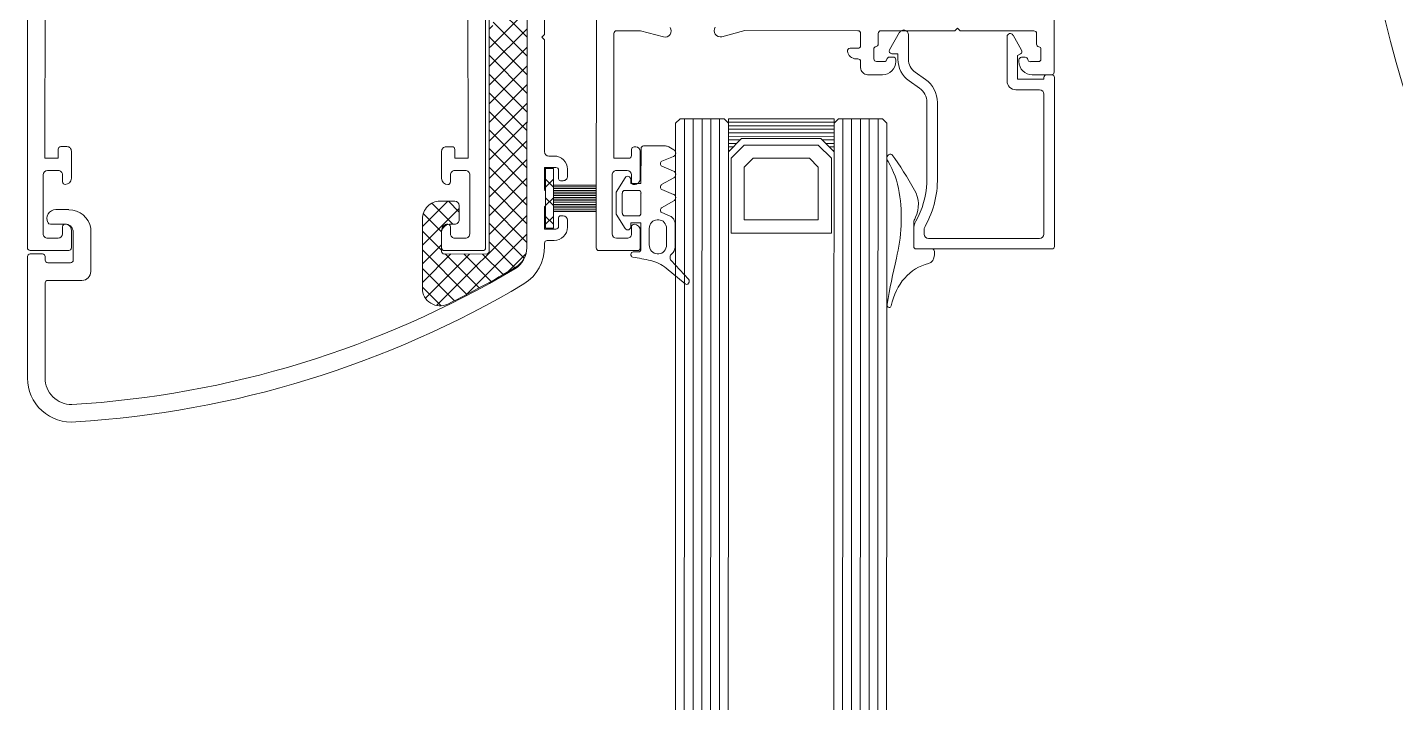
# Model space of a CAD drawing. Header units: centimetres. Extents: x 118932 to 154602, y -32682 to -23521.
# Drawn here: x 140821.23 to 140836.78, y -27695.3 to -27687.63 of the extents above; entities that cross this region are included whole.
import ezdxf

# ---------------------------------------------------------------- set-up
doc = ezdxf.new("R2010")
doc.units = ezdxf.units.CM
doc.header["$LTSCALE"] = 50
doc.header["$MEASUREMENT"] = 0
doc.layers.add('GEN_02_TF_Pencere', color=7, linetype='Continuous', lineweight=9, true_color=0x6093ac)

# ---------------------------------------------------------------- blocks, each defined once
blk = doc.blocks.new('P4_')
at = {"layer": 'GEN_02_TF_Pencere', "extrusion": (0, 0, -1)}
for p, q in [((108047.828, 6102.821, 0), (108039.888, 6102.825, 0)), ((108047.828, 6102.821, 0), (108047.828, 6102.821, 0)), ((108047.858, 6102.795, 0), (108047.858, 6102.735, 0)), ((108047.858, 6102.571, 0), (108047.858, 6102.791, 0)), ((108049.808, 6102.825, 0), (108047.888, 6102.825, 0)), ((108049.808, 6102.825, 0), (108049.808, 6102.825, 0)), ((108049.838, 6101.255, 0), (108049.838, 6102.795, 0)), ((108047.388, 6102.621, 0), (108047.509, 6102.621, 0)), ((108047.568, 6102.671, 0), (108047.678, 6102.671, 0)), ((108047.708, 6102.641, 0), (108047.708, 6102.551, 0)), ((108047.888, 6102.705, 0), (108047.908, 6102.705, 0)), ((108047.908, 6102.705, 0), (108047.908, 6102.405, 0)), ((108048.028, 6102.385, 0), (108048.028, 6102.655, 0)), ((108048.078, 6102.705, 0), (108049.668, 6102.705, 0)), ((108049.718, 6102.655, 0), (108049.718, 6101.395, 0)), ((108047.358, 6101.751, 0), (108047.358, 6102.591, 0)), ((108047.658, 6102.492, 0), (108047.658, 6102.451, 0)), ((108047.577, 6102.451, 0), (108047.406, 6102.353, 0)), ((108047.638, 6102.405, 0), (108047.618, 6102.44, 0)), ((108047.908, 6102.405, 0), (108047.638, 6102.405, 0)), ((108047.688, 6102.421, 0), (108047.708, 6102.421, 0)), ((108047.424, 6102.285, 0), (108047.928, 6102.285, 0)), ((108047.328, 6101.721, 0), (108047.358, 6101.751, 0)), ((108047.358, 6101.691, 0), (108047.328, 6101.721, 0)), ((108047.357, 6100.851, 0), (108047.358, 6101.691, 0)), ((108048.988, 6101.494, 0), (108048.172, 6101.494, 0)), ((108047.91, 6101.358, 0), (108047.829, 6101.242, 0)), ((108047.928, 6101.173, 0), (108048.009, 6101.289, 0)), ((108048.172, 6101.374, 0), (108049.086, 6101.374, 0)), ((108049.668, 6101.345, 0), (108049.616, 6101.345, 0)), ((108049.619, 6101.225, 0), (108049.808, 6101.225, 0)), ((108047.682, 6101.165, 0), (108047.403, 6101.165, 0)), ((108047.375, 6101.063, 0), (108047.573, 6100.949, 0)), ((108047.618, 6100.975, 0), (108047.618, 6101.045, 0)), ((108047.618, 6101.045, 0), (108047.682, 6101.045, 0)), ((108047.657, 6100.991, 0), (108047.657, 6100.95, 0)), ((108047.707, 6101.021, 0), (108047.687, 6101.021, 0)), ((108047.508, 6100.821, 0), (108047.387, 6100.821, 0)), ((108047.677, 6100.771, 0), (108047.567, 6100.771, 0)), ((108047.707, 6100.891, 0), (108047.707, 6100.801, 0)), ((108047.857, 6100.701, 0), (108047.857, 6100.871, 0)), ((108047.387, 6100.621, 0), (108047.527, 6100.621, 0)), ((108047.707, 6100.621, 0), (108047.777, 6100.621, 0)), ((108047.356, 6099.305, 0), (108047.357, 6100.591, 0)), ((108047.557, 6100.591, 0), (108047.557, 6100.501, 0)), ((108047.677, 6100.57, 0), (108047.677, 6100.591, 0)), ((108047.426, 6099.044, 0), (108047.356, 6099.305, 0)), ((108047.358, 6098.118, 0), (108047.428, 6098.379, 0)), ((108047.358, 6097.847, 0), (108047.358, 6098.118, 0)), ((108049.038, 6098.117, 0), (108048.728, 6098.117, 0)), ((108049.828, 6098.117, 0), (108049.628, 6098.117, 0)), ((108048.678, 6098.067, 0), (108048.678, 6098.047, 0)), ((108048.708, 6098.017, 0), (108048.778, 6098.017, 0)), ((108048.808, 6097.987, 0), (108048.808, 6097.817, 0)), ((108048.948, 6097.847, 0), (108048.948, 6097.967, 0)), ((108048.998, 6098.017, 0), (108049.078, 6098.017, 0)), ((108049.588, 6098.017, 0), (108049.668, 6098.017, 0)), ((108049.718, 6097.967, 0), (108049.718, 6097.847, 0)), ((108049.858, 6097.647, 0), (108049.858, 6098.087, 0)), ((108048.808, 6097.817, 0), (108047.388, 6097.817, 0)), ((108049.668, 6097.797, 0), (108048.998, 6097.797, 0)), ((108039.888, 6097.617, 0), (108049.828, 6097.617, 0)), ((108048.933, 6097.289, 0), (108049.013, 6097.289, 0)), ((108049.043, 6097.189, 0), (108048.943, 6097.189, 0)), ((108049.063, 6097.239, 0), (108049.063, 6097.209, 0)), ((108049.463, 6097.209, 0), (108049.463, 6097.239, 0)), ((108049.583, 6097.189, 0), (108049.483, 6097.189, 0)), ((108049.513, 6097.289, 0), (108049.593, 6097.289, 0)), ((108046.131, 6097.029, 0), (108047.402, 6097.029, 0)), ((108047.402, 6097.029, 0), (108047.432, 6096.999, 0)), ((108047.432, 6096.999, 0), (108047.462, 6097.029, 0)), ((108047.462, 6097.029, 0), (108048.733, 6097.029, 0)), ((108048.783, 6097.079, 0), (108048.783, 6097.139, 0)), ((108048.913, 6097.159, 0), (108048.913, 6097.029, 0)), ((108048.913, 6097.029, 0), (108049.165, 6097.029, 0)), ((108049.183, 6097.039, 0), (108049.343, 6097.039, 0)), ((108049.36, 6097.029, 0), (108049.613, 6097.029, 0)), ((108049.613, 6097.029, 0), (108049.613, 6097.159, 0)), ((108049.743, 6097.139, 0), (108049.743, 6097.059, 0)), ((108049.773, 6097.029, 0), (108049.807, 6097.029, 0)), ((108049.827, 6096.829, 0), (108046.131, 6096.829, 0)), ((108049.826, 6096.829, 0), (108046.131, 6096.829, 0)), ((108047.432, 6096.829, 0), (108047.068, 6096.465, 0)), ((108047.124, 6096.829, 0), (108047.536, 6096.417, 0)), ((108047.644, 6096.829, 0), (108047.26, 6096.445, 0)), ((108047.336, 6096.829, 0), (108047.766, 6096.399, 0)), ((108047.856, 6096.829, 0), (108047.453, 6096.426, 0)), ((108047.548, 6096.829, 0), (108047.978, 6096.399, 0)), ((108048.068, 6096.829, 0), (108047.645, 6096.406, 0)), ((108047.76, 6096.829, 0), (108048.19, 6096.399, 0)), ((108048.281, 6096.829, 0), (108047.851, 6096.399, 0)), ((108047.973, 6096.829, 0), (108048.403, 6096.399, 0)), ((108048.493, 6096.829, 0), (108048.063, 6096.399, 0)), ((108048.185, 6096.829, 0), (108048.615, 6096.399, 0)), ((108048.705, 6096.829, 0), (108048.275, 6096.399, 0)), ((108048.397, 6096.829, 0), (108048.827, 6096.399, 0)), ((108048.917, 6096.829, 0), (108048.487, 6096.399, 0)), ((108048.609, 6096.829, 0), (108049.039, 6096.399, 0)), ((108049.129, 6096.829, 0), (108048.699, 6096.399, 0)), ((108048.821, 6096.829, 0), (108049.251, 6096.399, 0)), ((108049.341, 6096.829, 0), (108048.911, 6096.399, 0)), ((108049.033, 6096.829, 0), (108049.463, 6096.399, 0)), ((108049.553, 6096.829, 0), (108049.123, 6096.399, 0)), ((108049.245, 6096.829, 0), (108049.675, 6096.399, 0)), ((108049.765, 6096.829, 0), (108049.336, 6096.399, 0)), ((108049.458, 6096.829, 0), (108050.483, 6095.803, 0)), ((108049.946, 6096.797, 0), (108049.548, 6096.399, 0)), ((108049.67, 6096.829, 0), (108050.361, 6096.137, 0)), ((108049.892, 6096.819, 0), (108050.103, 6096.608, 0)), ((108050.237, 6096.794, 0), (108050.237, 6096.794, 0)), ((108050.053, 6096.693, 0), (108049.76, 6096.399, 0)), ((108050.131, 6096.559, 0), (108049.897, 6096.324, 0)), ((108047.3, 6096.441, 0), (108047.342, 6096.399, 0)), ((108047.453, 6096.426, 0), (108047.426, 6096.399, 0)), ((108047.536, 6096.417, 0), (108047.554, 6096.399, 0)), ((108047.645, 6096.406, 0), (108047.638, 6096.399, 0)), ((108050.208, 6096.423, 0), (108049.897, 6096.112, 0)), ((108045.558, 6096.399, 0), (108049.867, 6096.399, 0)), ((108049.897, 6096.369, 0), (108049.897, 6095.889, 0)), ((108050.283, 6096.286, 0), (108049.897, 6095.9, 0)), ((108050.356, 6096.147, 0), (108049.85, 6095.641, 0)), ((108049.897, 6096.177, 0), (108050.399, 6095.676, 0)), ((108049.42, 6096.059, 0), (108049.297, 6095.936, 0)), ((108049.297, 6096.009, 0), (108049.297, 6095.841, 0)), ((108049.558, 6095.985, 0), (108049.32, 6095.748, 0)), ((108049.508, 6096.059, 0), (108049.347, 6096.059, 0)), ((108049.379, 6096.059, 0), (108049.797, 6095.641, 0)), ((108049.558, 6095.949, 0), (108049.558, 6096.009, 0)), ((108049.897, 6095.965, 0), (108050.221, 6095.641, 0)), ((108050.428, 6096.007, 0), (108050.063, 6095.641, 0)), ((108049.297, 6095.929, 0), (108049.585, 6095.641, 0)), ((108049.644, 6095.859, 0), (108049.436, 6095.651, 0)), ((108049.855, 6095.858, 0), (108049.638, 6095.641, 0)), ((108049.867, 6095.858, 0), (108049.667, 6095.858, 0)), ((108049.793, 6095.858, 0), (108050.009, 6095.641, 0)), ((108050.487, 6095.853, 0), (108050.275, 6095.641, 0)), ((108049.497, 6095.641, 0), (108050.287, 6095.641, 0)), ((108049.605, 6091.872, 0), (108050.098, 6091.872, 0)), ((108050.198, 6091.772, 0), (108050.198, 6091.383, 0)), ((108049.394, 6091.473, 0), (108049.394, 6091.622, 0)), ((108049.558, 6091.583, 0), (108049.558, 6091.412, 0)), ((108049.968, 6091.672, 0), (108049.633, 6091.672, 0)), ((108049.998, 6091.383, 0), (108049.998, 6091.642, 0)), ((108049.898, 6091.183, 0), (108049.898, 6091.323, 0)), ((108049.928, 6091.353, 0), (108049.968, 6091.353, 0)), ((108050.228, 6091.353, 0), (108051.309, 6091.353, 0)), ((108051.309, 6091.153, 0), (108049.928, 6091.153, 0))]:
    blk.add_line(p, q, dxfattribs=at)
at = {"layer": 'GEN_02_TF_Pencere'}
for p, q in [((108049.838, 6101.435, 0), (108049.838, 6101.25, 0)), ((108049.906, 6101.46, 0), (108049.868, 6101.46, 0)), ((108049.868, 6101.46, 0), (108049.868, 6101.46, 0)), ((108049.498, 6101.236, 0), (108049.478, 6101.245, 0)), ((108049.808, 6101.225, 0), (108049.547, 6101.225, 0)), ((108048.408, 6100.919, 0), (108048.358, 6100.869, 0)), ((108048.408, 6100.919, 0), (108051.358, 6100.919, 0)), ((108048.81, 6100.919, 0), (108048.823, 6100.921, 0)), ((108144.238, 6100.918, 0), (108051.358, 6100.919, 0)), ((108048.358, 6100.869, 0), (108048.358, 6100.369, 0)), ((108048.358, 6100.819, 0), (108051.358, 6100.819, 0)), ((108144.288, 6100.818, 0), (108051.358, 6100.819, 0)), ((108048.358, 6100.719, 0), (108051.358, 6100.719, 0)), ((108048.358, 6100.619, 0), (108051.358, 6100.619, 0)), ((108144.288, 6100.718, 0), (108051.358, 6100.719, 0)), ((108144.288, 6100.618, 0), (108051.358, 6100.619, 0)), ((108048.358, 6100.519, 0), (108051.358, 6100.519, 0)), ((108144.288, 6100.518, 0), (108051.358, 6100.519, 0)), ((108048.358, 6100.419, 0), (108051.358, 6100.419, 0)), ((108048.358, 6100.369, 0), (108048.408, 6100.319, 0)), ((108048.358, 6100.319, 0), (108048.733, 6100.319, 0)), ((108048.358, 6099.119, 0), (108048.358, 6100.319, 0)), ((108048.358, 6100.319, 0), (108048.358, 6100.319, 0)), ((108048.358, 6100.319, 0), (108048.358, 6099.119, 0)), ((108048.398, 6100.319, 0), (108048.398, 6099.119, 0)), ((108048.408, 6100.319, 0), (108051.358, 6100.319, 0)), ((108048.438, 6100.319, 0), (108048.438, 6099.119, 0)), ((108048.478, 6100.319, 0), (108048.478, 6099.119, 0)), ((108048.518, 6100.319, 0), (108048.518, 6099.119, 0)), ((108048.558, 6100.319, 0), (108048.558, 6099.119, 0)), ((108048.733, 6100.319, 0), (108048.583, 6100.169, 0)), ((108048.598, 6100.319, 0), (108048.598, 6100.184, 0)), ((108048.638, 6100.319, 0), (108048.638, 6100.224, 0)), ((108048.808, 6100.289, 0), (108048.658, 6100.139, 0)), ((108048.678, 6100.319, 0), (108048.678, 6100.264, 0)), ((108048.718, 6100.319, 0), (108048.718, 6100.304, 0)), ((108049.658, 6100.289, 0), (108048.808, 6100.289, 0)), ((108049.658, 6099.149, 0), (108049.658, 6100.289, 0)), ((108144.288, 6100.418, 0), (108051.358, 6100.419, 0)), ((108144.288, 6100.318, 0), (108051.358, 6100.319, 0)), ((108048.583, 6100.169, 0), (108048.583, 6099.269, 0)), ((108048.658, 6100.139, 0), (108048.658, 6099.299, 0)), ((108048.908, 6100.139, 0), (108048.808, 6100.039, 0)), ((108049.508, 6100.139, 0), (108048.908, 6100.139, 0)), ((108049.508, 6099.299, 0), (108049.508, 6100.139, 0)), ((108048.808, 6100.039, 0), (108048.808, 6099.399, 0)), ((108048.808, 6099.399, 0), (108048.908, 6099.299, 0)), ((108048.583, 6099.269, 0), (108048.733, 6099.119, 0)), ((108048.598, 6099.254, 0), (108048.598, 6099.119, 0)), ((108048.638, 6099.214, 0), (108048.638, 6099.119, 0)), ((108048.658, 6099.299, 0), (108048.808, 6099.149, 0)), ((108048.908, 6099.299, 0), (108049.508, 6099.299, 0)), ((108048.408, 6099.119, 0), (108048.358, 6099.069, 0)), ((108048.733, 6099.119, 0), (108048.358, 6099.119, 0)), ((108048.358, 6099.069, 0), (108048.358, 6098.569, 0)), ((108048.408, 6099.119, 0), (108051.358, 6099.119, 0)), ((108048.678, 6099.174, 0), (108048.678, 6099.119, 0)), ((108048.718, 6099.134, 0), (108048.718, 6099.119, 0)), ((108048.808, 6099.149, 0), (108049.658, 6099.149, 0)), ((108144.288, 6099.118, 0), (108051.358, 6099.119, 0)), ((108048.358, 6099.019, 0), (108051.358, 6099.019, 0)), ((108048.358, 6098.919, 0), (108051.358, 6098.919, 0)), ((108144.288, 6099.018, 0), (108051.358, 6099.019, 0)), ((108144.288, 6098.918, 0), (108051.358, 6098.919, 0)), ((108048.358, 6098.819, 0), (108051.358, 6098.819, 0)), ((108144.288, 6098.818, 0), (108051.358, 6098.819, 0)), ((108048.358, 6098.719, 0), (108051.358, 6098.719, 0)), ((108048.358, 6098.619, 0), (108051.358, 6098.619, 0)), ((108049.972, 6098.467, 0), (108050.183, 6098.666, 0)), ((108050.235, 6098.627, 0), (108050.057, 6098.411, 0)), ((108144.288, 6098.718, 0), (108051.358, 6098.719, 0)), ((108144.288, 6098.618, 0), (108051.358, 6098.619, 0)), ((108048.358, 6098.569, 0), (108048.408, 6098.519, 0)), ((108048.408, 6098.519, 0), (108051.358, 6098.519, 0)), ((108048.679, 6098.442, 0), (108048.711, 6098.5, 0)), ((108048.787, 6098.496, 0), (108048.842, 6098.363, 0)), ((108048.898, 6098.363, 0), (108048.953, 6098.496, 0)), ((108049.029, 6098.499, 0), (108049.107, 6098.359, 0)), ((108049.162, 6098.363, 0), (108049.218, 6098.496, 0)), ((108049.293, 6098.499, 0), (108049.371, 6098.359, 0)), ((108049.426, 6098.362, 0), (108049.465, 6098.456, 0)), ((108049.465, 6098.456, 0), (108049.465, 6098.456, 0)), ((108049.559, 6098.513, 0), (108049.813, 6098.513, 0)), ((108144.238, 6098.518, 0), (108051.358, 6098.519, 0)), ((108048.668, 6098.152, 0), (108048.668, 6098.403, 0)), ((108049.508, 6098.327, 0), (108049.508, 6098.308, 0)), ((108049.508, 6098.327, 0), (108049.508, 6098.327, 0)), ((108049.793, 6098.415, 0), (108049.608, 6098.415, 0)), ((108049.893, 6098.308, 0), (108049.893, 6098.327, 0)), ((108049.093, 6098.125, 0), (108048.698, 6098.126, 0)), ((108049.093, 6098.011, 0), (108049.093, 6098.125, 0)), ((108049.433, 6098.125, 0), (108049.203, 6098.125, 0)), ((108049.454, 6098.117, 0), (108049.454, 6098.117, 0)), ((108049.843, 6098.124, 0), (108049.543, 6098.125, 0)), ((108049.543, 6098.125, 0), (108049.543, 6098.01, 0)), ((108049.607, 6098.22, 0), (108049.793, 6098.22, 0)), ((108049.053, 6098.011, 0), (108049.093, 6098.011, 0)), ((108049.173, 6098.099, 0), (108049.173, 6097.94, 0)), ((108049.463, 6097.94, 0), (108049.463, 6098.098, 0)), ((108049.543, 6098.01, 0), (108049.583, 6098.01, 0)), ((108049.873, 6098.037, 0), (108049.873, 6098.098, 0)), ((108049.193, 6097.843, 0), (108049.029, 6097.947, 0)), ((108049.443, 6097.843, 0), (108049.193, 6097.843, 0)), ((108049.203, 6097.913, 0), (108049.433, 6097.913, 0)), ((108049.606, 6097.946, 0), (108049.443, 6097.843, 0)), ((108049.113, 6097.129, 0), (108049.113, 6097.617, 0)), ((108049.133, 6097.129, 0), (108049.133, 6097.617, 0)), ((108049.153, 6097.129, 0), (108049.153, 6097.617, 0)), ((108049.173, 6097.129, 0), (108049.173, 6097.617, 0)), ((108049.193, 6097.129, 0), (108049.193, 6097.617, 0)), ((108049.213, 6097.129, 0), (108049.213, 6097.617, 0)), ((108049.233, 6097.129, 0), (108049.233, 6097.617, 0)), ((108049.253, 6097.129, 0), (108049.253, 6097.617, 0)), ((108049.273, 6097.129, 0), (108049.273, 6097.617, 0)), ((108049.293, 6097.129, 0), (108049.293, 6097.617, 0)), ((108049.313, 6097.129, 0), (108049.313, 6097.617, 0)), ((108049.333, 6097.129, 0), (108049.333, 6097.617, 0)), ((108049.353, 6097.129, 0), (108049.353, 6097.617, 0)), ((108049.373, 6097.129, 0), (108049.373, 6097.617, 0)), ((108049.393, 6097.129, 0), (108049.393, 6097.617, 0)), ((108049.413, 6097.129, 0), (108049.413, 6097.617, 0)), ((108048.923, 6097.038, 0), (108048.922, 6097.04, 0)), ((108049.603, 6097.129, 0), (108048.923, 6097.129, 0)), ((108048.923, 6097.129, 0), (108048.923, 6097.039, 0)), ((108048.923, 6097.039, 0), (108049.603, 6097.039, 0)), ((108049.135, 6097.039, 0), (108049.045, 6097.129, 0)), ((108049.135, 6097.129, 0), (108049.045, 6097.039, 0)), ((108049.347, 6097.039, 0), (108049.257, 6097.129, 0)), ((108049.347, 6097.129, 0), (108049.257, 6097.039, 0)), ((108049.559, 6097.039, 0), (108049.469, 6097.129, 0)), ((108049.559, 6097.129, 0), (108049.469, 6097.039, 0)), ((108049.603, 6097.039, 0), (108049.603, 6097.129, 0)), ((108049.603, 6097.129, 0), (108049.603, 6097.129, 0)), ((108041.888, 6096.355, 0), (108049.828, 6096.359, 0)), ((108049.858, 6096.329, 0), (108049.858, 6095.889, 0)), ((108048.808, 6096.159, 0), (108046.808, 6096.158, 0)), ((108048.808, 6096.009, 0), (108048.808, 6096.159, 0)), ((108048.948, 6096.129, 0), (108048.948, 6096.009, 0)), ((108049.668, 6096.179, 0), (108048.998, 6096.179, 0)), ((108049.718, 6096.009, 0), (108049.718, 6096.129, 0)), ((108048.678, 6095.909, 0), (108048.678, 6095.979, 0)), ((108048.708, 6096.009, 0), (108048.808, 6096.009, 0)), ((108048.998, 6095.959, 0), (108049.078, 6095.959, 0)), ((108049.588, 6095.959, 0), (108049.668, 6095.959, 0)), ((108049.038, 6095.859, 0), (108048.728, 6095.859, 0)), ((108049.828, 6095.859, 0), (108049.628, 6095.859, 0)), ((108048.678, 6091.531, 0), (108048.678, 6091.601, 0)), ((108048.728, 6091.651, 0), (108049.038, 6091.651, 0)), ((108049.628, 6091.651, 0), (108049.828, 6091.651, 0)), ((108049.858, 6091.621, 0), (108049.858, 6091.181, 0)), ((108048.808, 6091.501, 0), (108048.708, 6091.501, 0)), ((108048.808, 6091.351, 0), (108048.808, 6091.501, 0)), ((108048.948, 6091.501, 0), (108048.948, 6091.381, 0)), ((108049.078, 6091.551, 0), (108048.998, 6091.551, 0)), ((108049.668, 6091.551, 0), (108049.588, 6091.551, 0)), ((108049.718, 6091.381, 0), (108049.718, 6091.501, 0)), ((108046.808, 6091.351, 0), (108048.808, 6091.351, 0)), ((108048.998, 6091.331, 0), (108049.668, 6091.331, 0)), ((108049.828, 6091.151, 0), (108039.888, 6091.151, 0)), ((108049.828, 6091.151, 0), (108049.828, 6091.151, 0))]:
    blk.add_line(p, q, dxfattribs=at)
blk.add_circle((108044.975, 6116.326, 0), 10, dxfattribs=at)
at = {"layer": 'GEN_02_TF_Pencere', "extrusion": (0, 0, -1)}
for centre, radius, start, end in [((-108047.828, 6102.791, 0), 0.03, 90.0328, 180.0329), ((-108047.888, 6102.795, 0), 0.03, 0.0011, 90), ((-108049.808, 6102.795, 0), 0.03, 90.0001, 179.9999), ((-108047.388, 6102.591, 0), 0.03, 0.0329, 90.033), ((-108047.509, 6102.651, 0), 0.03, 189.6244, 270.0339), ((-108047.568, 6102.641, 0), 0.03, 9.6271, 90.0329), ((-108047.678, 6102.641, 0), 0.03, 90.0328, 180.0329), ((-108047.888, 6102.735, 0), 0.03, 270.0027, 0), ((-108048.078, 6102.655, 0), 0.05, 360, 89.9999), ((-108049.668, 6102.655, 0), 0.05, 90.0001, 180), ((-108047.688, 6102.492, 0), 0.03, 0.0214, 80.4388), ((-108047.679, 6102.55, 0), 0.0295, 179.2206, 261.2528), ((-108047.708, 6102.571, 0), 0.15, 180.0329, 270.0329), ((-108047.424, 6102.321, 0), 0.0361, 270, 60), ((-108047.592, 6102.425, 0), 0.03, 60, 149.9999), ((-108047.688, 6102.451, 0), 0.03, 270.0329, 0.033), ((-108047.928, 6102.385, 0), 0.1, 180.0001, 269.9999), ((-108048.172, 6101.174, 0), 0.32, 35.0133, 89.9866), ((-108049.038, 6100.375, 0), 1.12, 87.4255, 119.0746), ((-108049.668, 6101.395, 0), 0.05, 180.0001, 270), ((-108047.682, 6101.345, 0), 0.18, 215.0134, 269.9867), ((-108048.172, 6101.174, 0), 0.2, 35.0133, 89.9867), ((-108049.038, 6100.375, 0), 1, 92.7351, 118.9494), ((-108049.619, 6101.425, 0), 0.2, 270.0023, 298.9527), ((-108049.616, 6101.415, 0), 0.07, 270.0021, 299.0772), ((-108049.808, 6101.255, 0), 0.03, 180.0001, 269.9999), ((-108047.403, 6101.111, 0), 0.0546, 300, 90), ((-108047.682, 6101.345, 0), 0.3, 215.0133, 269.9866), ((-108047.588, 6100.975, 0), 0.03, 180.0009, 300), ((-108047.687, 6100.991, 0), 0.03, 0.0328, 90.0329), ((-108047.686, 6100.949, 0), 0.0291, 278.1401, 1.5298), ((-108047.677, 6100.891, 0), 0.03, 99.627, 180.0328), ((-108047.707, 6100.871, 0), 0.15, 90.0329, 180.0329), ((-108047.387, 6100.851, 0), 0.03, 270.0328, 0.0329), ((-108047.508, 6100.791, 0), 0.0298, 89.7097, 170.7637), ((-108047.567, 6100.801, 0), 0.03, 270.0329, 350.4388), ((-108047.677, 6100.801, 0), 0.03, 180.0329, 270.033), ((-108047.387, 6100.591, 0), 0.03, 0.0328, 90.0329), ((-108047.527, 6100.591, 0), 0.03, 90.0329, 180.033), ((-108047.707, 6100.591, 0), 0.03, 0.0329, 90.033), ((-108047.777, 6100.701, 0), 0.08, 180.0329, 270.033), ((-108047.587, 6100.501, 0), 0.0297, 261.2302, 0.6073), ((-108047.577, 6100.57, 0), 0.1, 180.0329, 261.8197), ((-108047.358, 6099.026, 0), 0.07, 165.0518, 305.0329), ((-108047.36, 6098.397, 0), 0.07, 54.9992, 194.9788), ((-108048.728, 6098.067, 0), 0.05, 360, 90), ((-108049.038, 6098.047, 0), 0.07, 90, 180), ((-108049.628, 6098.047, 0), 0.07, 360, 90), ((-108049.828, 6098.087, 0), 0.03, 90, 180), ((-108048.708, 6098.047, 0), 0.03, 270, 0), ((-108048.778, 6097.987, 0), 0.03, 90, 180), ((-108048.998, 6097.967, 0), 0.05, 360, 90), ((-108049.078, 6098.047, 0), 0.03, 180, 270), ((-108049.588, 6098.047, 0), 0.03, 270, 0), ((-108049.668, 6097.967, 0), 0.05, 90, 180), ((-108047.388, 6097.847, 0), 0.03, 270, 0), ((-108048.998, 6097.847, 0), 0.05, 270, 0), ((-108049.668, 6097.847, 0), 0.05, 180, 270), ((-108049.828, 6097.647, 0), 0.03, 180, 270), ((-108048.933, 6097.139, 0), 0.15, 360, 90), ((-108048.943, 6097.159, 0), 0.03, 360, 90), ((-108049.013, 6097.239, 0), 0.05, 90, 180), ((-108049.043, 6097.209, 0), 0.02, 180, 270), ((-108049.513, 6097.239, 0), 0.05, 360, 90), ((-108049.483, 6097.209, 0), 0.02, 270, 0), ((-108049.583, 6097.159, 0), 0.03, 90, 180), ((-108049.593, 6097.139, 0), 0.15, 90, 180), ((-108048.733, 6097.079, 0), 0.05, 180, 270), ((-108049.183, 6097.019, 0), 0.02, 30, 90), ((-108049.343, 6097.019, 0), 0.02, 90, 150), ((-108049.773, 6097.059, 0), 0.03, 270, 0), ((-108049.818, 6096.538, 0), 0.491, 88.7016, 148.5544), ((-108049.818, 6096.558, 0), 0.271, 91.7479, 148.2984), ((-108049.818, 6096.538, 0), 0.291, 91.6867, 148.3334), ((-108040.479, 6090.998, 0), 11.35, 149.2896, 176.4497), ((-108040.479, 6091.018, 0), 11.129, 149.2979, 153.8143), ((-108040.479, 6090.998, 0), 11.15, 149.2971, 176.6114), ((-108049.867, 6096.369, 0), 0.03, 90, 180), ((-108049.347, 6096.009, 0), 0.05, 360, 90), ((-108049.508, 6096.009, 0), 0.05, 90, 180), ((-108049.661, 6095.961, 0), 0.104, 266.8743, 353.2061), ((-108049.497, 6095.841, 0), 0.2, 270, 0), ((-108049.866, 6095.889, 0), 0.0312, 179.6263, 267.7267), ((-108050.287, 6095.841, 0), 0.2, 153.8142, 270), ((-108049.649, 6091.622, 0), 0.254, 0.1582, 80.0409), ((-108050.098, 6091.772, 0), 0.1, 90, 180), ((-108049.649, 6091.583, 0), 0.0907, 0.1582, 80.041), ((-108049.968, 6091.642, 0), 0.03, 90, 180), ((-108051.309, 6091.653, 0), 0.5, 174.4787, 270), ((-108051.309, 6091.653, 0), 0.3, 179.1788, 270), ((-108049.494, 6091.473, 0), 0.1, 241.2651, 0.0257), ((-108049.528, 6091.412, 0), 0.03, 179.9999, 241.2907), ((-108049.928, 6091.323, 0), 0.03, 360, 90), ((-108049.968, 6091.383, 0), 0.03, 180, 270), ((-108050.228, 6091.383, 0), 0.03, 270, 0), ((-108049.928, 6091.183, 0), 0.03, 270, 0)]:
    blk.add_arc(centre, radius, start, end, dxfattribs=at)
at = {"layer": 'GEN_02_TF_Pencere'}
for centre, radius, start, end in [((108049.828, 6096.329, 0), 0.03, 45.0329, 90.0328), ((108049.828, 6096.329, 0), 0.03, 0.033, 45.033), ((108048.998, 6096.129, 0), 0.05, 90.0328, 180.0329), ((108049.668, 6096.129, 0), 0.05, 0.0328, 90.0329), ((108048.708, 6095.979, 0), 0.03, 90.0328, 180.0329), ((108048.998, 6096.009, 0), 0.05, 180.0328, 270.0329), ((108049.078, 6095.929, 0), 0.03, 0.0329, 90.033), ((108049.588, 6095.929, 0), 0.03, 90.0329, 180.033), ((108049.668, 6096.009, 0), 0.05, 270.0328, 0.0329), ((108048.728, 6095.909, 0), 0.05, 180.0328, 270.0329), ((108049.038, 6095.929, 0), 0.07, 270.0329, 0.0329), ((108049.628, 6095.929, 0), 0.07, 180.0328, 270.0329), ((108049.828, 6095.889, 0), 0.03, 270.0329, 0.033), ((108048.728, 6091.601, 0), 0.05, 90, 180), ((108049.038, 6091.581, 0), 0.07, 360, 90), ((108049.078, 6091.581, 0), 0.03, 270, 0), ((108049.628, 6091.581, 0), 0.07, 90, 180), ((108049.588, 6091.581, 0), 0.03, 180, 270), ((108049.828, 6091.621, 0), 0.03, 360, 90), ((108048.708, 6091.531, 0), 0.03, 180, 270), ((108048.998, 6091.501, 0), 0.05, 90, 180), ((108049.668, 6091.501, 0), 0.05, 360, 90), ((108048.998, 6091.381, 0), 0.05, 180, 270), ((108049.668, 6091.381, 0), 0.05, 270, 0), ((108049.828, 6091.181, 0), 0.03, 270, 0)]:
    blk.add_arc(centre, radius, start, end, dxfattribs=at)
at = {"layer": 'GEN_02_TF_Pencere', "extrusion": (0, 0, -1)}
for centre, major_axis, start_param, end_param in [((108049.868, 6101.435, 0), (0.03, 0), 3.141594, 4.712388), ((108049.906, 6101.376, 0), (0.1, 0), -1.570625, -0.201549), ((108050.633, 6101.493, 0), (0.64, 0), 1.805526, 2.955356), ((108051.105, 6098.743, 0), (3.543, 0), 3.990064, 4.134382), ((108049.334, 6101.038, 0), (0.286, 0), 4.098356, 5.241385), ((108049.547, 6101.309, 0), (0.1, 0), 1.57081, 2.088079), ((108049.808, 6101.25, 0), (0.03, 0), 0.000001, 1.570795), ((108049.493, 6099.784, 0), (-1.549, 0), 1.378609, 1.866448), ((108048.81, 6100.961, 0), (-0.05, 0), -1.570583, 0.325144), ((108048.812, 6100.952, 0), (-0.0382, 0), 3.770676, 4.441675), ((108049.359, 6100.334, 0), (0.88, 0), 4.086507, 4.527649), ((108052.287, 6108.197, 0), (-8.856, 0), -1.36365, -1.303119), ((108050.474, 6100.947, 0), (0.03, 0), 0.000445, 1.852827), ((108050.474, 6100.947, 0), (-0.03, 0), 1.914632, 3.141556)]:
    blk.add_ellipse(centre, major_axis=major_axis, ratio=0.839387, start_param=start_param, end_param=end_param, dxfattribs=at)
at = {"layer": 'GEN_02_TF_Pencere'}
for centre, major_axis, start_param, end_param in [((108050.207, 6098.644, 0), (-0.0344, 0), 2.526974, 5.481858), ((108048.768, 6098.403, 0), (-0.1, 0), -0.461015, -0.001156), ((108048.748, 6098.483, 0), (-0.0413, 0), 3.504733, 5.82217), ((108048.992, 6098.483, 0), (0.0413, 0), 0.458704, 2.776141), ((108049.256, 6098.483, 0), (0.0413, 0), 0.458705, 2.776142), ((108049.559, 6098.425, 0), (-0.1, 0), -0.962596, -0.353242), ((108049.559, 6098.425, 0), (0.1, 0), 1.569642, 2.178996), ((108049.813, 6098.425, 0), (0.1, 0), 0.603434, 1.569641), ((108049.937, 6098.5, 0), (0.0509, 0), 3.745027, 5.454025), ((108048.87, 6098.372, 0), (0.03, 0), 3.490789, 5.931679), ((108049.134, 6098.372, 0), (0.03, 0), 3.628943, 5.929945), ((108049.398, 6098.372, 0), (0.03, 0), 3.628945, 5.929947), ((108049.608, 6098.327, 0), (0.1, 0), 1.569641, 3.140438), ((108049.608, 6098.308, 0), (0.1, 0), 3.140436, 4.711234), ((108049.793, 6098.327, 0), (0.1, 0), -0.001157, 1.569641), ((108049.793, 6098.308, 0), (0.1, 0), 4.711232, 6.28203), ((108050.461, 6098.152, 0), (0.5, 0), 2.512106, 2.949893), ((108048.698, 6098.152, 0), (0.03, 0), 3.140437, 4.711235), ((108049.203, 6098.099, 0), (0.03, 0), 1.569639, 3.140437), ((108049.433, 6098.098, 0), (0.03, 0), 0.784243, 1.569639), ((108049.433, 6098.098, 0), (0.03, 0), -0.001153, 0.784243), ((108049.843, 6098.098, 0), (-0.03, 0), 3.140435, 4.711233), ((108054.228, 6097.507, 0), (4.337, 0), 2.949895, 3.003759), ((108049.053, 6097.975, 0), (0.04, 0), 1.569642, 4.087571), ((108049.583, 6097.975, 0), (0.04, 0), -0.948289, 1.56964), ((108049.903, 6098.037, 0), (-0.03, 0), -0.001156, 2.96363), ((108049.203, 6097.94, 0), (0.03, 0), 3.140435, 4.711233), ((108049.433, 6097.94, 0), (-0.03, 0), 1.569641, 3.140438)]:
    blk.add_ellipse(centre, major_axis=major_axis, ratio=0.881548, start_param=start_param, end_param=end_param, dxfattribs=at)
blk = doc.blocks.new('DOGRAMA LEVEL 0 C BLOK')
at = {"rotation": 269.9818727565892}
blk.add_blockref('P4_', (-5467.348, 108554.518, 0), dxfattribs=at)

msp = doc.modelspace()

# ---------------------------------------------------------------- block references
msp.add_blockref('DOGRAMA LEVEL 0 C BLOK', (140231.612, -28192.901))

doc.saveas('drawing.dxf')
